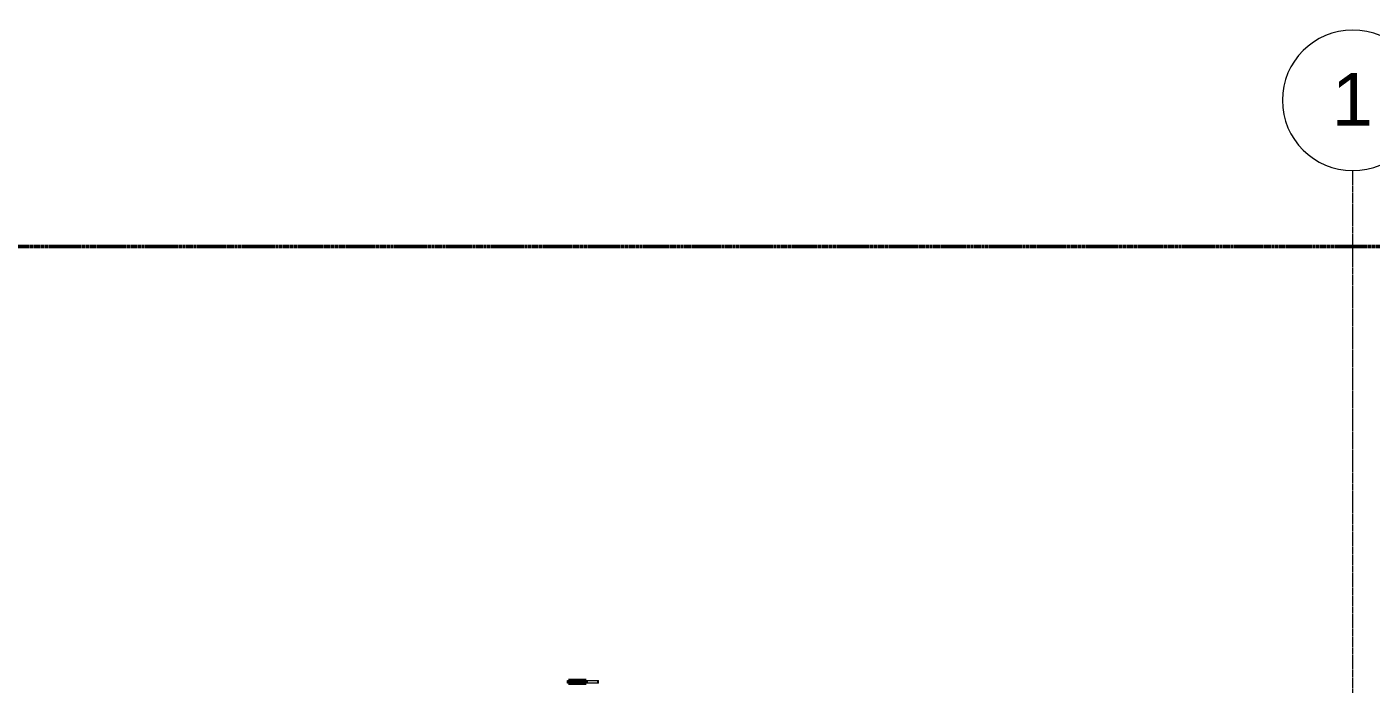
# Model space of a CAD drawing. Header units: inches. Extents: x -4235 to -464, y 9767 to 12344.
# Drawn here: x -3933.9 to -3475.1, y 12119.2 to 12343.7 of the extents above; entities that cross this region are included whole.
import ezdxf

# ---------------------------------------------------------------- set-up
doc = ezdxf.new("R2010")
doc.units = ezdxf.units.IN
doc.header["$MEASUREMENT"] = 0
doc.linetypes.add('Double Dash 3_8_', pattern=[1, 0.375, -0.125, 0.125, -0.125, 0.125, -0.125])
doc.linetypes.add('Grid Line 1_2_', pattern=[0.875, 0.5, -0.125, 0.125, -0.125])
for name, color, linetype, lineweight in [('A-GENM', 5, 'Continuous', 9), ('A-GENM-5', 5, 'Continuous', 50), ('C-PROP-LINE', 91, 'Double Dash 3_8_', 50), ('S-GRID-1', 1, 'Grid Line 1_2_', 9), ('S-GRID-IDEN', 1, 'Continuous', 9)]:
    doc.layers.add(name, color=color, linetype=linetype, lineweight=lineweight)
doc.styles.add('Arial', font='arial.ttf', dxfattribs={"height": 18})

# ---------------------------------------------------------------- blocks, each defined once
blk = doc.blocks.new('Family - ___-1878357-BACKGROUND - 2ND FLOOR')
at = {"layer": 'C-PROP-LINE'}
blk.add_line((-3989.61, 12268.69), (-629.56, 12268.69), dxfattribs=at)
blk = doc.blocks.new('Grid - Grid Head - Circle-50561-BACKGROUND - 2ND FLOOR')
at = {"layer": 'S-GRID-IDEN'}
for start, end in [(360, 180), (180, 360)]:
    blk.add_arc((0, 0), 0.25, start, end, dxfattribs=at)

msp = doc.modelspace()

# ---------------------------------------------------------------- linework, layer by layer
at = {"layer": 'A-GENM'}
for p, q in [((-3749.37, 12120.53), (-3749.3, 12120.53)), ((-3749.37, 12119.53), (-3749.37, 12120.53)), ((-3749.3, 12119.53), (-3749.37, 12119.53)), ((-3749.3, 12120.53), (-3749.1, 12120.53)), ((-3749.3, 12119.53), (-3749.3, 12120.53)), ((-3749.1, 12119.53), (-3749.3, 12119.53)), ((-3749.1, 12120.53), (-3749.04, 12120.53)), ((-3749.1, 12119.53), (-3749.1, 12120.53)), ((-3749.04, 12119.53), (-3749.1, 12119.53)), ((-3743.01, 12120.53), (-3738.99, 12120.53)), ((-3738.99, 12119.53), (-3743.01, 12119.53)), ((-3738.99, 12120.53), (-3738.88, 12120.53)), ((-3738.99, 12119.53), (-3738.99, 12120.53)), ((-3738.88, 12119.53), (-3738.99, 12119.53)), ((-3738.88, 12120.53), (-3738.82, 12120.53)), ((-3738.88, 12119.53), (-3738.88, 12120.53)), ((-3738.82, 12119.53), (-3738.88, 12119.53)), ((-3738.82, 12119.53), (-3738.82, 12120.53))]:
    msp.add_line(p, q, dxfattribs=at)
at = {"layer": 'A-GENM-5'}
for p, q in [((-3743.01, 12120.53), (-3749.04, 12120.53)), ((-3749.04, 12120.53), (-3749.04, 12119.53)), ((-3749.04, 12119.53), (-3743.01, 12119.53)), ((-3743.01, 12119.53), (-3743.01, 12120.53))]:
    msp.add_line(p, q, dxfattribs=at)
at = {"layer": 'S-GRID-1'}
msp.add_line((-3481.32, 9836.18), (-3481.32, 12294.59), dxfattribs=at)

# ---------------------------------------------------------------- block references
at = {"layer": 'C-PROP-LINE'}
msp.add_blockref('Family - ___-1878357-BACKGROUND - 2ND FLOOR', (0, 0), dxfattribs=at)
at = {"layer": 'S-GRID-IDEN', "xscale": 95.99999999999994, "yscale": 95.99999999999994, "zscale": 95.99999999999994}
msp.add_blockref('Grid - Grid Head - Circle-50561-BACKGROUND - 2ND FLOOR', (-3481.32, 12318.59), dxfattribs=at)

# ---------------------------------------------------------------- texts
at = {"layer": 'S-GRID-IDEN', "insert": (-3488.45, 12327.88), "char_height": 18, "width": 16.968, "attachment_point": 1, "style": 'Arial'}
msp.add_mtext('1', dxfattribs=at)

doc.saveas('drawing.dxf')
